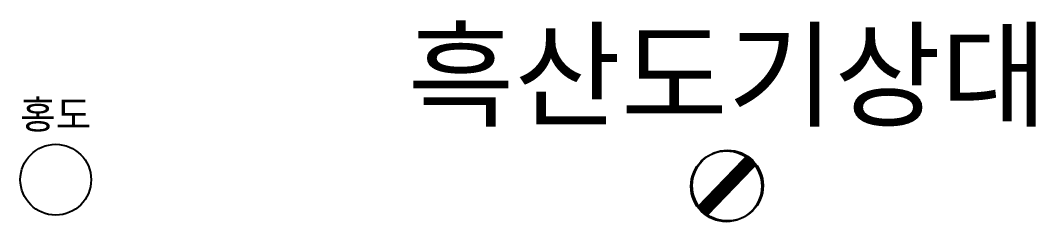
# Model space of a CAD drawing. Header units: millimetres. Extents: x -954552 to 1497340, y -301250 to 736091.
# Drawn here: x 32850 to 68689, y 132254 to 139367 of the extents above; entities that cross this region are included whole.
import ezdxf
from ezdxf.enums import TextEntityAlignment as Align

# ---------------------------------------------------------------- set-up
doc = ezdxf.new("R2010")
doc.units = ezdxf.units.MM
for name, color, linetype in [('AWS', 4, 'Continuous'), ('AWS명', 2, 'Continuous'), ('EL', 2, 'Continuous'), ('Point', 1, 'Continuous'), ('관측소명', 3, 'Continuous'), ('기상청', 1, 'Continuous')]:
    doc.layers.add(name, color=color, linetype=linetype)
doc.styles.get("Standard").update_dxf_attribs({"font": ''})
doc.styles.get('Standard').set_extended_font_data('Gulim')

# ---------------------------------------------------------------- blocks, each defined once
blk = doc.blocks.new('관측소(기상청)')
at = {"layer": '기상청', "const_width": 500}
blk.add_lwpolyline([(821, 874), (-914, -926)], dxfattribs=at)
at = {"layer": '기상청'}
blk.add_circle((-46, -26), 1250, dxfattribs=at)

msp = doc.modelspace()

# ---------------------------------------------------------------- linework, layer by layer
at = {"layer": 'AWS'}
msp.add_circle((34100, 133737), 1250, dxfattribs=at)
at = {"layer": '기상청'}
msp.add_circle((57816, 133530), 1250, dxfattribs=at)

# ---------------------------------------------------------------- block references
at = {"layer": 'Point'}
msp.add_blockref('관측소(기상청)', (57816, 133530), dxfattribs=at)

# ---------------------------------------------------------------- texts
at = {"layer": 'AWS명'}
msp.add_text('홍도', height=1000, dxfattribs=at).set_placement((34100, 135237), align=Align.BOTTOM_CENTER)
at = {"layer": 'EL'}
msp.add_text('0.000', height=2.5, dxfattribs=at).set_placement((57816, 133529), align=Align.TOP_CENTER)
at = {"layer": '관측소명'}
msp.add_text('흑산도기상대', height=3000, dxfattribs=at).set_placement((57816, 135030), align=Align.BOTTOM_CENTER)

doc.saveas('drawing.dxf')
